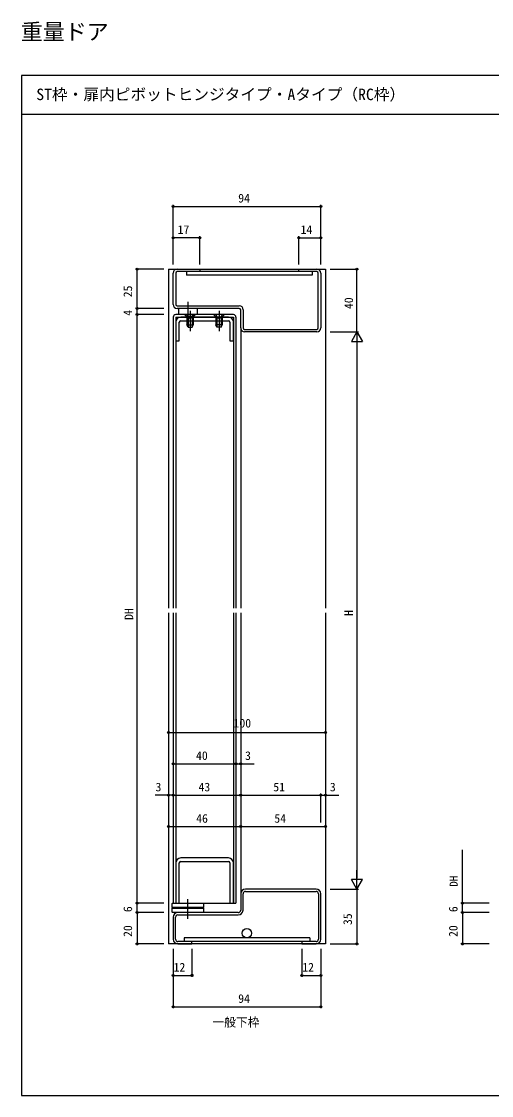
# Model space of a CAD drawing. Units: millimetres, scale not verified. Extents: x -437 to 438, y -344 to 341.
# Drawn here: x -437 to -138, y -344 to 341 of the extents above; entities that cross this region are included whole.
import ezdxf
from ezdxf.enums import TextEntityAlignment as Align

# ---------------------------------------------------------------- set-up
doc = ezdxf.new("R2010")
doc.units = ezdxf.units.MM
doc.header["$LTSCALE"] = 2
for name, color, linetype in [('0-1_USER1', 3, 'Continuous'), ('0-2_YKK_11', 7, 'Continuous'), ('0-3_YKK_12', 2, 'Continuous'), ('0-4_YKK_13', 4, 'Continuous'), ('0-6_YKK_D', 6, 'Continuous'), ('0-7_YKK_ZWAK', 7, 'Continuous')]:
    doc.layers.add(name, color=color, linetype=linetype)
doc.styles.add('ＭＳ ゴシック', font='')
doc.styles.get('ＭＳ ゴシック').set_extended_font_data('MS Gothic')

msp = doc.modelspace()

# ---------------------------------------------------------------- linework, layer by layer
at = {"layer": '0-2_YKK_11'}
for p, q in [((-340.704, 160.472), (-340.704, 180.472)), ((-339.104, 180.472), (-339.104, 160.472)), ((-248.304, 145.472), (-248.304, 180.472)), ((-246.704, 180.472), (-246.704, 145.472)), ((-338.204, 159.572), (-298.604, 159.572)), ((-298.604, 157.972), (-338.204, 157.972)), ((-305.504, 152.372), (-335.904, 152.372)), ((-297.704, 145.472), (-297.704, 157.072)), ((-296.104, 157.072), (-296.104, 145.472)), ((-335.904, 150.072), (-305.504, 150.072)), ((-295.204, 144.572), (-249.204, 144.572)), ((-249.204, 142.972), (-295.204, 142.972)), ((-305.505, -192.228), (-335.905, -192.228)), ((-335.905, -194.528), (-305.505, -194.528)), ((-249.704, -212.028), (-294.704, -212.028)), ((-297.704, -215.028), (-297.704, -225.528)), ((-296.204, -225.528), (-296.204, -215.028)), ((-294.704, -213.528), (-249.704, -213.528)), ((-248.204, -215.028), (-248.204, -244.028)), ((-246.704, -244.028), (-246.704, -215.028)), ((-340.704, -230.028), (-340.704, -244.028)), ((-339.204, -244.028), (-339.204, -230.028)), ((-299.204, -227.028), (-337.704, -227.028)), ((-337.704, -228.528), (-299.204, -228.528))]:
    msp.add_line(p, q, dxfattribs=at)
for points in [[(-338.204, 182.972), (-323.704, 182.972), (-323.704, 181.372), (-338.204, 181.372)], [(-249.204, 181.372), (-260.704, 181.372), (-260.704, 182.972), (-249.204, 182.972)], [(-339.104, 149.172), (-339.104, 137.372), (-336.804, 137.372), (-336.804, 149.172)], [(-304.604, 149.172), (-304.604, 137.372), (-302.304, 137.372), (-302.304, 149.172)], [(-339.105, -195.428), (-339.105, -221.028), (-336.805, -221.028), (-336.805, -195.428)], [(-304.605, -195.428), (-304.605, -221.028), (-302.305, -221.028), (-302.305, -195.428)], [(-337.704, -247.028), (-328.704, -247.028), (-328.704, -245.528), (-337.704, -245.528)], [(-249.704, -245.528), (-258.704, -245.528), (-258.704, -247.028), (-249.704, -247.028)]]:
    msp.add_lwpolyline(points, dxfattribs=at)
for centre, radius, start, end in [((-338.204, 180.472), 2.5, 90.00001, 179.99999), ((-338.204, 180.472), 0.9, 90.00001, 179.99999), ((-249.204, 180.472), 2.5, 0.00001, 89.99999), ((-249.204, 180.472), 0.9, 0.00001, 89.99999), ((-338.204, 160.472), 2.5, 180.00001, 269.99999), ((-338.204, 160.472), 0.9, 180.00001, 269.99999), ((-298.604, 157.072), 2.5, 0.00001, 89.99999), ((-298.604, 157.072), 0.9, 0.00001, 89.99999), ((-335.904, 149.172), 3.2, 90.00001, 179.99999), ((-305.504, 149.172), 3.2, 0.00001, 89.99999), ((-335.904, 149.172), 0.9, 90.00001, 179.99999), ((-305.504, 149.172), 0.9, 0.00001, 89.99999), ((-295.204, 145.472), 2.5, 180.00001, 269.99999), ((-295.204, 145.472), 0.9, 180.00001, 269.99999), ((-249.204, 145.472), 0.9, 270.00001, 359.99999), ((-249.204, 145.472), 2.5, 270.00001, 359.99999), ((-335.905, -195.428), 3.2, 90.00001, 179.99999), ((-335.905, -195.428), 0.9, 90.00001, 179.99999), ((-305.505, -195.428), 3.2, 0.00001, 89.99999), ((-305.505, -195.428), 0.9, 0.00001, 89.99999), ((-294.704, -215.028), 3, 90.00001, 179.99999), ((-249.704, -215.028), 3, 0.00001, 89.99999), ((-294.704, -215.028), 1.5, 90.00001, 179.99999), ((-249.704, -215.028), 1.5, 0.00001, 89.99999), ((-299.204, -225.528), 1.5, 270.00001, 359.99999), ((-299.204, -225.528), 3, 270.00001, 359.99999), ((-337.704, -230.028), 3, 90.00001, 179.99999), ((-337.704, -230.028), 1.5, 90.00001, 179.99999), ((-337.704, -244.028), 3, 180.00001, 269.99999), ((-337.704, -244.028), 1.5, 180.00001, 269.99999), ((-249.704, -244.028), 1.5, 270.00001, 359.99999), ((-249.704, -244.028), 3, 270.00001, 359.99999)]:
    msp.add_arc(centre, radius, start, end, dxfattribs=at)
at = {"layer": '0-3_YKK_12'}
for p, q in [((-343.704, 182.972), (-243.704, 182.972)), ((-343.704, 182.972), (-343.704, -33.028)), ((-243.704, 182.972), (-243.704, -33.028)), ((-331.404, 162.072), (-331.404, 147.572)), ((-297.704, 145.472), (-297.704, -33.028)), ((-343.704, -36.028), (-343.704, -247.028)), ((-297.704, -36.028), (-297.704, -215.028)), ((-243.704, -36.028), (-243.704, -247.028)), ((-331.404, -231.028), (-331.404, -218.528)), ((-243.704, -247.028), (-343.704, -247.028))]:
    msp.add_line(p, q, dxfattribs=at)
at = {"layer": '0-4_YKK_13'}
for p, q in [((-252.204, 181.372), (-332.204, 181.372)), ((-332.204, 181.372), (-332.204, 179.072)), ((-252.204, 179.072), (-332.204, 179.072)), ((-252.204, 181.372), (-252.204, 179.072)), ((-337.404, 157.972), (-337.404, 153.972)), ((-325.404, 157.972), (-325.404, 153.972)), ((-340.704, 152.372), (-340.704, -33.028)), ((-302.304, 153.972), (-339.104, 153.972)), ((-339.104, 152.372), (-320.714, 152.372)), ((-339.104, 152.372), (-339.104, -33.028)), ((-333.404, 153.972), (-331.904, 152.472)), ((-331.25, 152.472), (-331.25, 146.064)), ((-329.904, 156.472), (-329.904, 143.472)), ((-328.558, 152.472), (-328.558, 146.064)), ((-327.904, 152.472), (-327.904, 147.372)), ((-320.704, 152.372), (-302.304, 152.372)), ((-313.504, 152.472), (-313.504, 147.372)), ((-312.85, 152.472), (-312.85, 146.064)), ((-311.504, 156.472), (-311.504, 143.472)), ((-310.158, 152.472), (-310.158, 146.064)), ((-308.004, 153.972), (-309.504, 152.472)), ((-302.304, 152.372), (-302.304, -33.028)), ((-300.704, 152.372), (-300.704, -33.028)), ((-331.204, 145.972), (-331.904, 147.372)), ((-331.204, 145.972), (-328.604, 145.972)), ((-328.604, 145.972), (-327.904, 147.372)), ((-312.804, 145.972), (-313.504, 147.372)), ((-310.204, 145.972), (-312.804, 145.972)), ((-310.204, 145.972), (-309.504, 147.372)), ((-340.704, -36.028), (-340.704, -221.028)), ((-339.104, -36.028), (-339.104, -221.028)), ((-302.304, -36.028), (-302.304, -221.028)), ((-300.704, -36.028), (-300.704, -221.028)), ((-321.404, -223.828), (-341.404, -223.828)), ((-341.404, -224.228), (-321.404, -224.228)), ((-340.704, -221.028), (-339.104, -221.028)), ((-339.104, -221.028), (-302.304, -221.028)), ((-302.304, -221.028), (-300.704, -221.028)), ((-253.704, -243.228), (-333.704, -243.228)), ((-333.704, -243.228), (-333.704, -245.528)), ((-253.704, -245.528), (-333.704, -245.528)), ((-253.704, -243.228), (-253.704, -245.528))]:
    msp.add_line(p, q, dxfattribs=at)
for points in [[(-333.404, 153.972), (-326.404, 153.972), (-327.904, 152.472), (-331.904, 152.472)], [(-331.954, 153.972), (-331.049, 152.117), (-329.904, 151.508)], [(-331.904, 152.472), (-331.904, 147.372), (-327.904, 147.372)], [(-327.854, 153.972), (-328.759, 152.117), (-329.904, 151.508)], [(-308.004, 153.972), (-315.004, 153.972), (-313.504, 152.472), (-309.504, 152.472)], [(-313.554, 153.972), (-312.649, 152.117), (-311.504, 151.508)], [(-309.504, 152.472), (-309.504, 147.372), (-313.504, 147.372)], [(-309.454, 153.972), (-310.359, 152.117), (-311.504, 151.508)]]:
    msp.add_lwpolyline(points, dxfattribs=at)
for points in [[(-341.204, -221.028), (-321.604, -221.028), (-321.404, -221.228), (-321.404, -223.828), (-321.604, -224.028), (-341.204, -224.028), (-341.404, -223.828), (-341.404, -221.228)], [(-341.204, -224.028), (-321.604, -224.028), (-321.404, -224.228), (-321.404, -226.828), (-321.604, -227.028), (-341.204, -227.028), (-341.404, -226.828), (-341.404, -224.228)]]:
    msp.add_lwpolyline(points, close=True, dxfattribs=at)
msp.add_circle((-293.704, -240.228), 3, dxfattribs=at)
for centre, start, end in [((-339.104, 152.372), 90, 180), ((-302.304, 152.372), 0, 90)]:
    msp.add_arc(centre, 1.6, start, end, dxfattribs=at)
at = {"layer": '0-6_YKK_D'}
for p, q in [((-340.704, 185.972), (-340.704, 223.972)), ((-340.704, 222.972), (-246.704, 222.972)), ((-246.704, 185.972), (-246.704, 223.972)), ((-340.704, 185.972), (-340.704, 203.972)), ((-323.704, 202.972), (-340.704, 202.972)), ((-323.704, 185.972), (-323.704, 203.972)), ((-260.704, 185.972), (-260.704, 203.972)), ((-260.704, 202.972), (-246.704, 202.972)), ((-246.704, 185.972), (-246.704, 203.972)), ((-346.704, 182.972), (-364.704, 182.972)), ((-363.704, 157.972), (-363.704, 182.972)), ((-240.704, 182.972), (-222.704, 182.972)), ((-223.704, 142.972), (-223.704, 182.972)), ((-346.704, 157.972), (-364.704, 157.972)), ((-346.704, 157.972), (-364.704, 157.972)), ((-363.704, 153.972), (-363.704, 157.972)), ((-346.704, 153.972), (-364.704, 153.972)), ((-346.704, 153.972), (-364.704, 153.972)), ((-363.704, -221.028), (-363.704, 153.972)), ((-240.704, 142.972), (-222.704, 142.972)), ((-240.704, 142.972), (-222.704, 142.972)), ((-223.704, 142.972), (-227.204, 136.91)), ((-227.204, 136.91), (-220.204, 136.91)), ((-223.704, 142.972), (-220.204, 136.91)), ((-223.704, 142.972), (-223.704, 130.848)), ((-223.704, 135.972), (-223.704, -205.028)), ((-343.704, -112.228), (-243.704, -112.228)), ((-340.704, -132.228), (-300.704, -132.228)), ((-340.704, -152.228), (-297.704, -152.228)), ((-297.704, -152.228), (-246.704, -152.228)), ((-246.704, -169.679), (-246.704, -151.228)), ((-156.446, -221.028), (-156.446, -187.028)), ((-223.704, -212.028), (-223.704, -199.904)), ((-240.704, -212.028), (-222.704, -212.028)), ((-240.704, -212.028), (-222.704, -212.028)), ((-223.704, -212.028), (-227.204, -205.966)), ((-220.204, -205.966), (-227.204, -205.966)), ((-223.704, -212.028), (-220.204, -205.966)), ((-223.704, -212.028), (-223.704, -247.028)), ((-346.704, -221.028), (-364.704, -221.028)), ((-346.704, -221.028), (-364.704, -221.028)), ((-363.704, -227.028), (-363.704, -221.028)), ((-139.446, -221.028), (-157.446, -221.028)), ((-139.446, -221.028), (-157.446, -221.028)), ((-156.446, -227.028), (-156.446, -221.028)), ((-346.704, -227.028), (-364.704, -227.028)), ((-346.704, -227.028), (-364.704, -227.028)), ((-363.704, -227.028), (-363.704, -247.028)), ((-139.446, -227.028), (-157.446, -227.028)), ((-139.446, -227.028), (-157.446, -227.028)), ((-156.446, -227.028), (-156.446, -247.028)), ((-346.704, -247.028), (-364.704, -247.028)), ((-340.704, -250.028), (-340.704, -268.028)), ((-340.704, -250.028), (-340.704, -288.028)), ((-328.704, -250.028), (-328.704, -268.028)), ((-258.704, -250.028), (-258.704, -268.028)), ((-246.704, -250.028), (-246.704, -268.028)), ((-246.704, -250.028), (-246.704, -288.028)), ((-240.704, -247.028), (-222.704, -247.028)), ((-139.446, -247.028), (-157.446, -247.028)), ((-340.704, -267.028), (-328.704, -267.028)), ((-258.704, -267.028), (-246.704, -267.028)), ((-340.704, -287.028), (-246.704, -287.028))]:
    msp.add_line(p, q, dxfattribs=at)
for points in [[(-300.704, -132.228), (-297.704, -132.228), (-289.207, -132.228)], [(-340.704, -152.228), (-343.704, -152.228), (-352.201, -152.228)], [(-246.704, -152.228), (-243.704, -152.228), (-235.207, -152.228)], [(-343.704, -172.228), (-297.704, -172.228), (-243.704, -172.228)]]:
    msp.add_lwpolyline(points, dxfattribs=at)
for centre in [(-340.704, 222.972), (-246.704, 222.972), (-340.704, 202.972), (-323.704, 202.972), (-260.704, 202.972), (-246.704, 202.972), (-363.704, 182.972), (-223.704, 182.972), (-363.704, 157.972), (-363.704, 157.972), (-363.704, 153.972), (-363.704, 153.972), (-343.704, -112.228), (-243.704, -112.228), (-340.704, -132.228), (-300.704, -132.228), (-300.704, -132.228), (-297.704, -132.228), (-343.704, -152.228), (-340.704, -152.228), (-340.704, -152.228), (-297.704, -152.228), (-297.704, -152.228), (-246.704, -152.228), (-246.704, -152.228), (-243.704, -152.228), (-343.704, -172.228), (-297.704, -172.228), (-297.704, -172.228), (-243.704, -172.228), (-363.704, -221.028), (-363.704, -221.028), (-156.446, -221.028), (-156.446, -221.028), (-363.704, -227.028), (-363.704, -227.028), (-156.446, -227.028), (-156.446, -227.028), (-363.704, -247.028), (-223.704, -247.028), (-156.446, -247.028), (-340.704, -267.028), (-328.704, -267.028), (-258.704, -267.028), (-246.704, -267.028), (-340.704, -287.028), (-246.704, -287.028)]:
    msp.add_circle(centre, 0.637, dxfattribs=at)
at = {"layer": '0-7_YKK_ZWAK'}
for p, q in [((-437.3, 306.4), (-437.3, -343.6)), ((437.7, 306.4), (-437.3, 306.4)), ((437.7, 281.4), (-437.3, 281.4))]:
    msp.add_line(p, q, dxfattribs=at)
msp.add_lwpolyline([(-437.3, -343.6), (437.7, -343.6), (437.7, 306.4)], dxfattribs=at)

# ---------------------------------------------------------------- texts
at = {"layer": '0-1_USER1', "style": 'ＭＳ ゴシック'}
for s, height, p in [('重量ドア', 10.26, (-437.729, 326.019)), ('ST枠・扉内ピボットヒンジタイプ・Aタイプ（RC枠）', 7.331, (-427.867, 288.445)), ('一般下枠', 5.499, (-315.693, -301.331))]:
    msp.add_text(s, height=height, dxfattribs=at).set_placement(p, align=Align.BOTTOM_LEFT)
at = {"layer": '0-6_YKK_D', "style": 'ＭＳ ゴシック'}
for s, p in [('94', (-299.286, 223.772)), ('17', (-337.893, 203.772)), ('14', (-259.563, 203.772)), ('100', (-302.269, -110.728)), ('40', (-326.159, -131.428)), ('3', (-294.908, -131.428)), ('3', (-351.955, -151.428)), ('43', (-324.573, -151.428)), ('51', (-276.913, -151.428)), ('3', (-240.908, -151.428)), ('46', (-326.052, -171.428)), ('54', (-276.265, -171.428)), ('12', (-340.457, -266.228)), ('12', (-258.457, -266.228)), ('94', (-299.286, -286.228))]:
    msp.add_text(s, height=5.499, dxfattribs=at).set_placement(p, align=Align.BOTTOM_LEFT)
for s, height, p in [('25', 5.499, (-365.204, 165.018)), ('40', 5.499, (-224.504, 157.518)), ('4', 5.499, (-365.204, 153.223)), ('DH', 5.499, (-364.504, -40.538)), ('H', 5.499, (-224.504, -38.022)), ('DH', 5.132, (-157.946, -210.571)), ('6', 5.499, (-365.204, -226.755)), ('6', 5.499, (-157.946, -226.756)), ('35', 5.499, (-225.204, -234.982)), ('20', 5.499, (-365.204, -242.568)), ('20', 5.499, (-157.946, -242.568))]:
    msp.add_text(s, height=height, rotation=90, dxfattribs=at).set_placement(p, align=Align.BOTTOM_LEFT)

doc.saveas('drawing.dxf')
